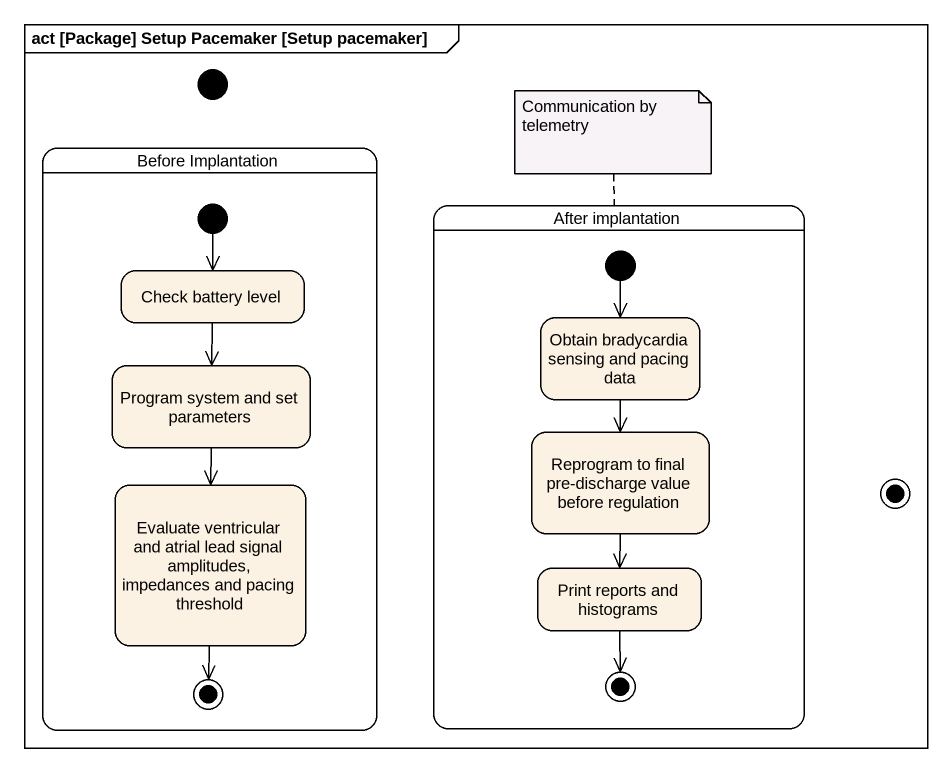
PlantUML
@startuml
mainframe act [Package] Setup Pacemaker [Setup pacemaker]
hide empty description
state initial1 <<start>>
state "Before Implantation" as Before_Implantation {
  state "Check battery level" as Check_battery_level
  state "Program system and set parameters" as Program_system_and_set
  state "Evaluate ventricular and atrial lead signal amplitudes, impedances and pacing threshold" as Evaluate_ventricular_and
  [*] --> Check_battery_level
  Evaluate_ventricular_and --> [*]
}
state "After implantation" as After_implantation {
  state "Obtain bradycardia sensing and pacing data" as Obtain_bradycardia_sensing
  state "Reprogram to final pre-discharge value before regulation" as Reprogram_to_final_pre
  state "Print reports and histograms" as Print_reports_and_histograms
  [*] --> Obtain_bradycardia_sensing
  Print_reports_and_histograms --> [*]
}
state final1 <<end>>
Check_battery_level --> Program_system_and_set
Obtain_bradycardia_sensing --> Reprogram_to_final_pre
Program_system_and_set --> Evaluate_ventricular_and
Reprogram_to_final_pre --> Print_reports_and_histograms
note top of After_implantation : Communication by telemetry
@enduml
